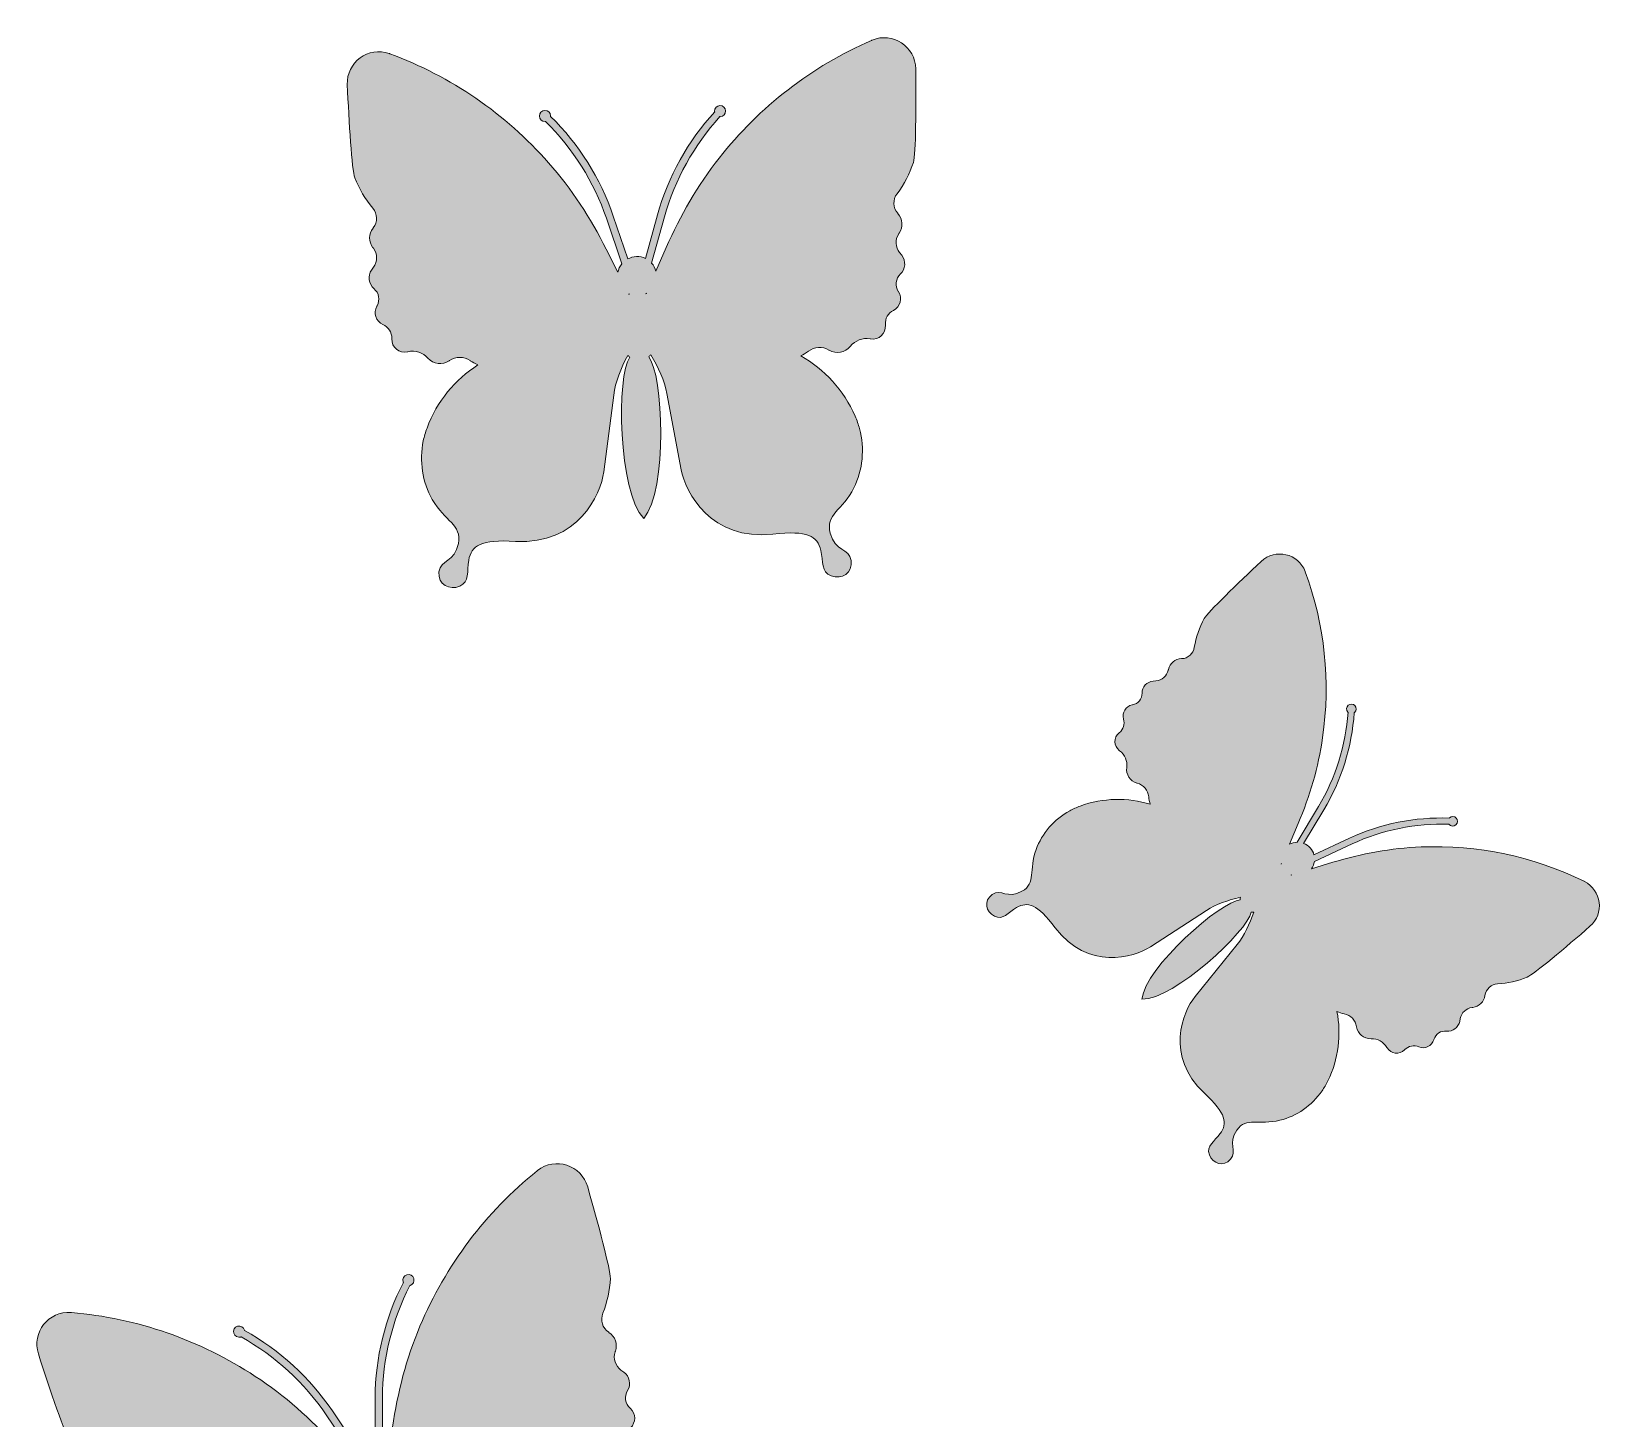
# Model space of a CAD drawing. Extents: x 0 to 8192, y -4027 to -85.
# Drawn here: x 3242 to 4749, y -1413 to -85 of the extents above; entities that cross this region are included whole.
import ezdxf

# ---------------------------------------------------------------- set-up
doc = ezdxf.new("R2010")
doc.units = 0
doc.header["$MEASUREMENT"] = 0
doc.layers.add('mariposas', color=7, linetype='Continuous')

msp = doc.modelspace()

# ---------------------------------------------------------------- hatches: boundary and pattern name
at = {"layer": 'mariposas', "true_color": 0xffffff}
h = msp.add_hatch(color=7, dxfattribs=at)
h.dxf.hatch_style = 2
edge = h.paths.add_edge_path()
edge.add_spline(control_points=[(4087, -210.4), (4089.5, -202.8), (4089.5, -156.2), (4089.2, -121), (4089, -99.6), (4067.2, -85.1), (4047.5, -93.4), (4047.3, -93.5), (4047.2, -93.6), (4047, -93.6), (4047, -93.6), (4047, -93.6), (4047, -93.6), (3989.6, -118.4), (3939.7, -157.1), (3900.9, -206.4), (3880.3, -232.5), (3863.7, -261.4), (3850.4, -291.9), (3850.4, -291.9), (3840.5, -314.7), (3840.5, -314.7), (3839.8, -311.7), (3838.3, -309.1), (3836.3, -306.9), (3836.3, -306.9), (3848.6, -262.5), (3848.6, -262.5), (3858.5, -226.9), (3876.9, -193.9), (3901.8, -166.6), (3901.9, -166.6), (3902, -166.7), (3902, -166.7), (3905, -166.6), (3907.3, -164.1), (3907.2, -161.2), (3907.1, -158.3), (3904.7, -155.9), (3901.7, -156), (3898.8, -156.1), (3896.5, -158.6), (3896.6, -161.5), (3896.6, -161.7), (3896.7, -161.8), (3896.7, -162), (3871.1, -190), (3852.1, -224), (3842, -260.7), (3842, -260.7), (3830.4, -302.5), (3830.4, -302.5), (3827.8, -301.2), (3824.9, -300.5), (3821.8, -300.6), (3818.8, -300.7), (3815.9, -301.6), (3813.4, -302.9), (3813.4, -302.9), (3799.5, -261.8), (3799.5, -261.8), (3787.4, -225.8), (3766.6, -192.9), (3739.5, -166.4), (3739.5, -166.2), (3739.5, -166), (3739.5, -165.8), (3739.5, -162.9), (3737, -160.6), (3734.1, -160.7), (3731.1, -160.8), (3728.8, -163.2), (3728.9, -166.1), (3729, -169.1), (3731.4, -171.4), (3734.4, -171.3), (3734.5, -171.3), (3734.5, -171.3), (3734.6, -171.3), (3761, -197.1), (3781.2, -229), (3793, -264), (3793, -264), (3807.7, -307.7), (3807.7, -307.7), (3805.9, -310), (3804.6, -312.7), (3804, -315.7), (3804, -315.7), (3792.8, -293.5), (3792.8, -293.5), (3777.9, -263.8), (3759.7, -235.8), (3737.7, -210.9), (3696.2, -163.8), (3644.3, -128), (3585.5, -106.4), (3585.4, -106.3), (3585.2, -106.3), (3585.1, -106.2), (3565, -99), (3544, -114.7), (3544.9, -136), (3546.6, -171.3), (3549.2, -217.7), (3552.1, -225.2), (3556.2, -235.8), (3562, -245.7), (3569.4, -254.3), (3574, -259.7), (3574.2, -267.5), (3569.8, -273.1), (3569.8, -273.1), (3569.6, -273.4), (3569.6, -273.4), (3565.3, -278.9), (3565.2, -286.5), (3569.4, -292.1), (3569.6, -292.3), (3569.7, -292.5), (3569.9, -292.7), (3573.9, -298), (3574, -305.4), (3570.1, -310.8), (3570.1, -310.8), (3568.2, -313.5), (3568.2, -313.5), (3564.2, -319.1), (3565.2, -326.8), (3570.4, -331.3), (3575.3, -335.4), (3576.5, -342.3), (3573.4, -347.8), (3573.4, -348), (3573.3, -348.1), (3573.2, -348.2), (3569.7, -354.5), (3572.3, -362.6), (3578.9, -365.7), (3584.3, -367.9), (3587.7, -373.2), (3587.5, -379), (3587.5, -379), (3587.5, -379.4), (3587.5, -379.4), (3587.2, -387.5), (3594.7, -393.6), (3602.5, -391.8), (3602.6, -391.7), (3602.8, -391.7), (3602.9, -391.7), (3610, -390), (3617.3, -392.3), (3622.1, -397.8), (3627.3, -403.6), (3636, -404.7), (3642.5, -400.4), (3642.6, -400.3), (3642.7, -400.2), (3642.8, -400.1), (3648.8, -396.1), (3656.7, -396.1), (3662.6, -400.2), (3662.6, -400.2), (3662.6, -400.3), (3662.6, -400.3), (3664.9, -401.9), (3667.4, -403.2), (3670, -404.3), (3648.2, -418.3), (3630.6, -439.3), (3621.3, -464.8), (3619.7, -468.9), (3618.5, -473), (3617.7, -476.9), (3613.7, -496.4), (3616.8, -516.6), (3626.3, -533.2), (3638.3, -554.2), (3654.8, -557.3), (3651.3, -575.3), (3647.9, -593.3), (3633.9, -590.7), (3632.7, -602.6), (3631.5, -614.6), (3642.8, -620.5), (3652.6, -616.2), (3662.4, -612), (3659.2, -602.2), (3661.2, -591.4), (3663.8, -577.4), (3672.4, -571.4), (3706.1, -573.3), (3765.6, -576.6), (3787.7, -528.6), (3790.5, -506.7), (3790.5, -506.7), (3800, -433.2), (3800, -433.2), (3801.6, -420.9), (3807, -407.5), (3813.4, -395.2), (3814, -395.8), (3814.7, -396.4), (3815.4, -397), (3802.7, -414.1), (3804, -525.8), (3828.8, -551.5), (3852.1, -524.5), (3847.2, -412.8), (3833.6, -396.5), (3834.3, -395.9), (3834.9, -395.2), (3835.5, -394.6), (3842.6, -406.5), (3848.7, -419.6), (3851, -431.8), (3851, -431.8), (3864.5, -504.7), (3864.5, -504.7), (3868.6, -526.4), (3893.3, -573), (3952.5, -566.4), (3986.1, -562.7), (3994.9, -568.2), (3998.3, -582.1), (4000.9, -592.7), (3998.3, -602.7), (4008.3, -606.4), (4018.4, -610.1), (4029.2, -603.6), (4027.4, -591.7), (4025.6, -579.8), (4011.8, -583.2), (4007.3, -565.4), (4002.8, -547.6), (4019.1, -543.7), (4030, -522), (4038.6, -505), (4040.5, -484.6), (4035.4, -465.3), (4034.4, -461.5), (4033, -457.5), (4031.2, -453.4), (4020.4, -428.5), (4001.7, -408.5), (3979.1, -395.7), (3981.7, -394.5), (3984.1, -393), (3986.4, -391.3), (3986.4, -391.3), (3986.4, -391.3), (3986.4, -391.3), (3992.1, -386.9), (3999.9, -386.4), (4006.1, -390.1), (4006.2, -390.1), (4006.3, -390.2), (4006.4, -390.3), (4013.1, -394.3), (4021.8, -392.7), (4026.6, -386.6), (4031.1, -380.9), (4038.4, -378.1), (4045.5, -379.4), (4045.6, -379.4), (4045.8, -379.5), (4045.9, -379.5), (4053.8, -380.9), (4060.9, -374.4), (4060.2, -366.3), (4060.2, -366.3), (4060.2, -365.9), (4060.2, -365.9), (4059.7, -360.1), (4062.8, -354.6), (4068, -352.1), (4074.5, -348.7), (4076.6, -340.5), (4072.7, -334.3), (4072.6, -334.2), (4072.6, -334.1), (4072.5, -334), (4069.1, -328.7), (4070, -321.7), (4074.6, -317.3), (4079.6, -312.6), (4080.1, -304.8), (4075.8, -299.4), (4075.8, -299.4), (4073.8, -296.8), (4073.8, -296.8), (4069.6, -291.6), (4069.3, -284.3), (4073, -278.8), (4073.1, -278.6), (4073.3, -278.3), (4073.4, -278.1), (4077.3, -272.4), (4076.8, -264.7), (4072.2, -259.5), (4072.2, -259.5), (4072, -259.2), (4072, -259.2), (4067.3, -253.9), (4067.1, -246), (4071.4, -240.4), (4078.2, -231.4), (4083.5, -221.2), (4087, -210.4)], knot_values=[0, 0, 0, 0, 1, 1, 1, 2, 2, 2, 3, 3, 3, 4, 4, 4, 5, 5, 5, 6, 6, 6, 7, 7, 7, 8, 8, 8, 9, 9, 9, 10, 10, 10, 11, 11, 11, 12, 12, 12, 13, 13, 13, 14, 14, 14, 15, 15, 15, 16, 16, 16, 17, 17, 17, 18, 18, 18, 19, 19, 19, 20, 20, 20, 21, 21, 21, 22, 22, 22, 23, 23, 23, 24, 24, 24, 25, 25, 25, 26, 26, 26, 27, 27, 27, 28, 28, 28, 29, 29, 29, 30, 30, 30, 31, 31, 31, 32, 32, 32, 33, 33, 33, 34, 34, 34, 35, 35, 35, 36, 36, 36, 37, 37, 37, 38, 38, 38, 39, 39, 39, 40, 40, 40, 41, 41, 41, 42, 42, 42, 43, 43, 43, 44, 44, 44, 45, 45, 45, 46, 46, 46, 47, 47, 47, 48, 48, 48, 49, 49, 49, 50, 50, 50, 51, 51, 51, 52, 52, 52, 53, 53, 53, 54, 54, 54, 55, 55, 55, 56, 56, 56, 57, 57, 57, 58, 58, 58, 59, 59, 59, 60, 60, 60, 61, 61, 61, 62, 62, 62, 63, 63, 63, 64, 64, 64, 65, 65, 65, 66, 66, 66, 67, 67, 67, 68, 68, 68, 69, 69, 69, 70, 70, 70, 71, 71, 71, 72, 72, 72, 73, 73, 73, 74, 74, 74, 75, 75, 75, 76, 76, 76, 77, 77, 77, 78, 78, 78, 79, 79, 79, 80, 80, 80, 81, 81, 81, 82, 82, 82, 83, 83, 83, 84, 84, 84, 85, 85, 85, 86, 86, 86, 87, 87, 87, 88, 88, 88, 89, 89, 89, 90, 90, 90, 91, 91, 91, 92, 92, 92, 93, 93, 93, 94, 94, 94, 95, 95, 95, 96, 96, 96, 97, 97, 97, 98, 98, 98, 99, 99, 99, 100, 100, 100, 101, 101, 101, 102, 102, 102, 103, 103, 103, 103], degree=3, periodic=1)
edge = h.paths.add_edge_path()
edge.add_spline(control_points=[(3831.1, -336.4), (3831, -336.3), (3830.9, -336.2), (3830.9, -336.1), (3831, -336), (3831.2, -335.9), (3831.3, -335.8), (3831.3, -335.8), (3831.1, -336.4), (3831.1, -336.4)], knot_values=[0, 0, 0, 0, 1, 1, 1, 2, 2, 2, 3, 3, 3, 3], degree=3, periodic=1)
edge = h.paths.add_edge_path()
edge.add_spline(control_points=[(3814.8, -336.5), (3814.7, -336.6), (3814.7, -336.7), (3814.6, -336.8), (3814.6, -336.8), (3814.4, -336.3), (3814.4, -336.3), (3814.5, -336.4), (3814.6, -336.4), (3814.8, -336.5)], knot_values=[0, 0, 0, 0, 1, 1, 1, 2, 2, 2, 3, 3, 3, 3], degree=3, periodic=1)
h = msp.add_hatch(color=7, dxfattribs=at)
h.dxf.hatch_style = 2
edge = h.paths.add_edge_path()
edge.add_spline(control_points=[(4674.8, -990.5), (4681.2, -987.9), (4711.9, -961.8), (4734.9, -941.9), (4748.8, -929.8), (4746.1, -907.3), (4729.6, -899), (4729.5, -898.9), (4729.4, -898.9), (4729.2, -898.8), (4729.2, -898.8), (4729.2, -898.8), (4729.2, -898.8), (4680.8, -874.9), (4627.4, -863.8), (4573.2, -865.9), (4544.5, -867), (4516.2, -872.3), (4488.7, -880.6), (4488.7, -880.6), (4468.2, -886.9), (4468.2, -886.9), (4469.7, -884.7), (4470.6, -882.3), (4471, -879.8), (4471, -879.8), (4507.1, -863), (4507.1, -863), (4536, -849.5), (4568, -843.1), (4599.9, -844.2), (4599.9, -844.3), (4599.9, -844.3), (4600, -844.4), (4601.7, -846.3), (4604.6, -846.4), (4606.5, -844.7), (4608.4, -843), (4608.5, -840.1), (4606.8, -838.2), (4605.1, -836.4), (4602.2, -836.2), (4600.3, -837.9), (4600.2, -838), (4600.2, -838.2), (4600.1, -838.3), (4567.3, -837.1), (4534.3, -843.7), (4504.6, -857.6), (4504.6, -857.6), (4470.6, -873.4), (4470.6, -873.4), (4469.9, -871), (4468.8, -868.7), (4467, -866.7), (4465.2, -864.7), (4463.1, -863.4), (4460.7, -862.5), (4460.7, -862.5), (4480, -830.3), (4480, -830.3), (4496.9, -802.2), (4506.9, -770.1), (4509.1, -737.3), (4509.2, -737.2), (4509.4, -737.2), (4509.5, -737.1), (4511.4, -735.4), (4511.5, -732.5), (4509.8, -730.6), (4508.1, -728.7), (4505.2, -728.6), (4503.4, -730.3), (4501.5, -732), (4501.3, -734.9), (4503, -736.8), (4503.1, -736.8), (4503.1, -736.8), (4503.2, -736.9), (4501, -768.7), (4491.3, -799.9), (4474.9, -827.3), (4474.9, -827.3), (4454.4, -861.4), (4454.4, -861.4), (4451.9, -861.5), (4449.4, -862.1), (4447.1, -863.4), (4447.1, -863.4), (4455.4, -843.6), (4455.4, -843.6), (4466.6, -817.2), (4474.8, -789.6), (4478.9, -761.2), (4486.5, -707.5), (4481, -653.3), (4462.3, -602.6), (4462.3, -602.4), (4462.2, -602.3), (4462.2, -602.2), (4455.7, -584.9), (4433.6, -579.9), (4420.1, -592.5), (4397.9, -613.3), (4368.8, -641.1), (4365.5, -647.2), (4360.8, -655.8), (4357.6, -665.1), (4356, -674.7), (4355.1, -680.8), (4350, -685.4), (4343.9, -685.6), (4343.9, -685.6), (4343.6, -685.6), (4343.6, -685.6), (4337.6, -685.9), (4332.5, -690.1), (4331.2, -695.9), (4331.2, -696.2), (4331.1, -696.4), (4331.1, -696.6), (4329.8, -702.2), (4325, -706.4), (4319.3, -706.9), (4319.3, -706.9), (4316.5, -707.1), (4316.5, -707.1), (4310.5, -707.7), (4306, -712.6), (4306, -718.6), (4306, -724.1), (4302.2, -728.8), (4296.8, -729.8), (4296.7, -729.9), (4296.6, -729.9), (4296.5, -729.9), (4290.3, -731.1), (4286.4, -737.4), (4288.2, -743.4), (4289.7, -748.2), (4288.1, -753.4), (4284.2, -756.5), (4284.2, -756.5), (4283.9, -756.7), (4283.9, -756.7), (4278.4, -761.1), (4278.6, -769.4), (4284.2, -773.5), (4284.3, -773.6), (4284.4, -773.7), (4284.5, -773.8), (4289.5, -777.5), (4292.1, -783.6), (4291.3, -789.8), (4290.3, -796.5), (4294.5, -802.9), (4301, -804.7), (4301.1, -804.7), (4301.2, -804.7), (4301.3, -804.8), (4307.3, -806.4), (4311.7, -811.6), (4312.3, -817.8), (4312.3, -817.8), (4312.3, -817.8), (4312.3, -817.8), (4312.5, -820.3), (4313.1, -822.7), (4313.8, -825), (4292.4, -818.5), (4268.7, -818.7), (4246.7, -826.8), (4243.1, -828.1), (4239.7, -829.6), (4236.8, -831.2), (4221.7, -839.5), (4210.1, -852.9), (4204.5, -868.4), (4197.4, -888.1), (4204.7, -900.7), (4190.9, -908.4), (4177.1, -916.2), (4171, -905.6), (4162.5, -911.5), (4154, -917.5), (4156.4, -928.1), (4164.7, -932.2), (4173, -936.3), (4177.7, -928.7), (4185.8, -924), (4196.5, -917.9), (4205.3, -920.1), (4222.9, -943.3), (4254.1, -984.3), (4297.9, -972), (4314, -961.6), (4314, -961.6), (4367.6, -926.7), (4367.6, -926.7), (4376.6, -920.8), (4388.4, -916.8), (4400.1, -914.1), (4400, -914.9), (4400, -915.7), (4400, -916.5), (4381.7, -917.7), (4308.9, -981.1), (4305.9, -1011.8), (4336.8, -1012), (4407.4, -946.3), (4410.5, -928.2), (4411.3, -928.2), (4412.1, -928.3), (4412.9, -928.3), (4409, -939.7), (4403.8, -951), (4397, -959.4), (4397, -959.4), (4356.8, -1009.1), (4356.8, -1009.1), (4344.7, -1023.9), (4327.9, -1066.3), (4365.4, -1101.5), (4386.7, -1121.5), (4388, -1130.4), (4380.8, -1140.4), (4375.3, -1148), (4367.2, -1151.9), (4370.4, -1160.6), (4373.6, -1169.3), (4384, -1172.8), (4390.8, -1164.9), (4397.6, -1157.1), (4387.6, -1149.9), (4396.8, -1137), (4406, -1124.1), (4417.7, -1132.6), (4438, -1127.6), (4454, -1123.7), (4468.5, -1113.5), (4478.3, -1099.4), (4480.3, -1096.6), (4482.1, -1093.4), (4483.8, -1090), (4494.2, -1068.9), (4496.8, -1045.4), (4492.6, -1023.4), (4494.8, -1024.4), (4497.1, -1025.2), (4499.5, -1025.7), (4499.5, -1025.7), (4499.6, -1025.7), (4499.6, -1025.7), (4505.7, -1026.9), (4510.3, -1031.8), (4511.4, -1038), (4511.4, -1038.1), (4511.4, -1038.2), (4511.4, -1038.3), (4512.6, -1045), (4518.4, -1049.8), (4525.2, -1049.5), (4531.4, -1049.3), (4537.3, -1052.5), (4540.5, -1057.9), (4540.5, -1058), (4540.6, -1058.1), (4540.7, -1058.2), (4544.2, -1064.2), (4552.4, -1065.2), (4557.4, -1060.2), (4557.4, -1060.2), (4557.6, -1060), (4557.6, -1060), (4561.1, -1056.4), (4566.4, -1055.4), (4571, -1057.4), (4576.9, -1059.7), (4583.5, -1056.6), (4585.3, -1050.5), (4585.4, -1050.4), (4585.4, -1050.3), (4585.4, -1050.2), (4587.1, -1045), (4592.2, -1041.6), (4597.6, -1042.2), (4603.5, -1042.9), (4608.9, -1038.9), (4610.1, -1033), (4610.1, -1033), (4610.6, -1030.2), (4610.6, -1030.2), (4611.7, -1024.6), (4616.3, -1020.3), (4622, -1019.6), (4622.3, -1019.6), (4622.5, -1019.6), (4622.7, -1019.5), (4628.7, -1018.8), (4633.4, -1014.2), (4634.3, -1008.2), (4634.3, -1008.2), (4634.3, -1008), (4634.3, -1008), (4635.2, -1001.9), (4640.3, -997.4), (4646.4, -997), (4656.1, -996.5), (4665.7, -994.3), (4674.8, -990.5)], knot_values=[0, 0, 0, 0, 1, 1, 1, 2, 2, 2, 3, 3, 3, 4, 4, 4, 5, 5, 5, 6, 6, 6, 7, 7, 7, 8, 8, 8, 9, 9, 9, 10, 10, 10, 11, 11, 11, 12, 12, 12, 13, 13, 13, 14, 14, 14, 15, 15, 15, 16, 16, 16, 17, 17, 17, 18, 18, 18, 19, 19, 19, 20, 20, 20, 21, 21, 21, 22, 22, 22, 23, 23, 23, 24, 24, 24, 25, 25, 25, 26, 26, 26, 27, 27, 27, 28, 28, 28, 29, 29, 29, 30, 30, 30, 31, 31, 31, 32, 32, 32, 33, 33, 33, 34, 34, 34, 35, 35, 35, 36, 36, 36, 37, 37, 37, 38, 38, 38, 39, 39, 39, 40, 40, 40, 41, 41, 41, 42, 42, 42, 43, 43, 43, 44, 44, 44, 45, 45, 45, 46, 46, 46, 47, 47, 47, 48, 48, 48, 49, 49, 49, 50, 50, 50, 51, 51, 51, 52, 52, 52, 53, 53, 53, 54, 54, 54, 55, 55, 55, 56, 56, 56, 57, 57, 57, 58, 58, 58, 59, 59, 59, 60, 60, 60, 61, 61, 61, 62, 62, 62, 63, 63, 63, 64, 64, 64, 65, 65, 65, 66, 66, 66, 67, 67, 67, 68, 68, 68, 69, 69, 69, 70, 70, 70, 71, 71, 71, 72, 72, 72, 73, 73, 73, 74, 74, 74, 75, 75, 75, 76, 76, 76, 77, 77, 77, 78, 78, 78, 79, 79, 79, 80, 80, 80, 81, 81, 81, 82, 82, 82, 83, 83, 83, 84, 84, 84, 85, 85, 85, 86, 86, 86, 87, 87, 87, 88, 88, 88, 89, 89, 89, 90, 90, 90, 91, 91, 91, 92, 92, 92, 93, 93, 93, 94, 94, 94, 95, 95, 95, 96, 96, 96, 97, 97, 97, 98, 98, 98, 99, 99, 99, 100, 100, 100, 101, 101, 101, 102, 102, 102, 103, 103, 103, 103], degree=3, periodic=1)
edge = h.paths.add_edge_path()
edge.add_spline(control_points=[(4448.6, -892.8), (4448.7, -892.7), (4448.7, -892.6), (4448.8, -892.5), (4448.9, -892.6), (4449, -892.6), (4449.2, -892.6), (4449.2, -892.6), (4448.6, -892.8), (4448.6, -892.8)], knot_values=[0, 0, 0, 0, 1, 1, 1, 2, 2, 2, 3, 3, 3, 3], degree=3, periodic=1)
edge = h.paths.add_edge_path()
edge.add_spline(control_points=[(4439.4, -882.2), (4439.4, -882.2), (4439.3, -882.2), (4439.1, -882.3), (4439.1, -882.3), (4439.4, -881.8), (4439.4, -881.8), (4439.4, -881.9), (4439.4, -882), (4439.4, -882.2)], knot_values=[0, 0, 0, 0, 1, 1, 1, 2, 2, 2, 3, 3, 3, 3], degree=3, periodic=1)
h = msp.add_hatch(color=7, dxfattribs=at)
h.dxf.hatch_style = 2
edge = h.paths.add_edge_path()
edge.add_spline(control_points=[(3796.8, -1279.1), (3797.1, -1271), (3784.8, -1225.6), (3775.1, -1191.4), (3769.2, -1170.6), (3744, -1162.3), (3727.1, -1175.7), (3727, -1175.8), (3726.8, -1175.9), (3726.7, -1176), (3726.7, -1176), (3726.7, -1176), (3726.7, -1176), (3677.4, -1215.5), (3639.2, -1266.5), (3614.5, -1324.9), (3601.4, -1355.8), (3593, -1388.4), (3588.2, -1421.6), (3588.2, -1421.6), (3584.6, -1446.4), (3584.6, -1446.4), (3583.1, -1443.7), (3581, -1441.6), (3578.5, -1440), (3578.5, -1440), (3578.6, -1393.4), (3578.6, -1393.4), (3578.7, -1356.1), (3587.8, -1319.1), (3604.8, -1285.9), (3604.9, -1285.9), (3604.9, -1285.9), (3605, -1285.9), (3607.8, -1285), (3609.4, -1282), (3608.6, -1279.2), (3607.7, -1276.3), (3604.7, -1274.7), (3601.9, -1275.6), (3599, -1276.5), (3597.4, -1279.5), (3598.3, -1282.3), (3598.4, -1282.5), (3598.5, -1282.6), (3598.6, -1282.8), (3581.1, -1316.9), (3571.7, -1355.1), (3571.6, -1393.4), (3571.6, -1393.4), (3571.5, -1437.2), (3571.5, -1437.2), (3568.7, -1436.7), (3565.7, -1436.8), (3562.7, -1437.7), (3559.7, -1438.6), (3557.2, -1440.2), (3555.1, -1442.2), (3555.1, -1442.2), (3530.6, -1405.9), (3530.6, -1405.9), (3509.2, -1374.1), (3480.2, -1347.6), (3446.6, -1329), (3446.6, -1328.8), (3446.6, -1328.6), (3446.6, -1328.5), (3445.7, -1325.6), (3442.7, -1324), (3439.9, -1324.9), (3437, -1325.7), (3435.4, -1328.7), (3436.3, -1331.6), (3437.2, -1334.4), (3440.2, -1336), (3443, -1335.2), (3443.1, -1335.1), (3443.1, -1335.1), (3443.2, -1335.1), (3475.8, -1353.2), (3504, -1378.9), (3524.8, -1409.8), (3524.8, -1409.8), (3550.9, -1448.4), (3550.9, -1448.4), (3549.7, -1451.1), (3549.1, -1454.1), (3549.3, -1457.1), (3549.3, -1457.1), (3532.5, -1438.5), (3532.5, -1438.5), (3510.1, -1413.6), (3484.9, -1391.2), (3456.8, -1372.8), (3403.8, -1338.1), (3343.7, -1317), (3280.7, -1311.7), (3280.6, -1311.7), (3280.4, -1311.7), (3280.3, -1311.7), (3258.7, -1310), (3242.5, -1330.9), (3249.1, -1351.4), (3260.1, -1385.3), (3275.1, -1429.8), (3279.9, -1436.3), (3286.8, -1445.6), (3295, -1453.6), (3304.5, -1460), (3310.4, -1464), (3312.7, -1471.6), (3310, -1478.2), (3310, -1478.2), (3309.8, -1478.5), (3309.8, -1478.5), (3307.1, -1485.1), (3309.1, -1492.5), (3314.6, -1496.8), (3314.8, -1497), (3315, -1497.1), (3315.2, -1497.3), (3320.6, -1501.4), (3322.6, -1508.5), (3320.3, -1514.8), (3320.3, -1514.8), (3319.1, -1518), (3319.1, -1518), (3316.7, -1524.5), (3319.8, -1531.8), (3326.1, -1534.7), (3331.9, -1537.4), (3335, -1543.8), (3333.4, -1550), (3333.4, -1550.2), (3333.4, -1550.3), (3333.3, -1550.4), (3331.5, -1557.6), (3336.3, -1564.7), (3343.6, -1565.9), (3349.3, -1566.7), (3354.1, -1570.9), (3355.4, -1576.6), (3355.4, -1576.6), (3355.5, -1577), (3355.5, -1577), (3357.4, -1585), (3366.3, -1588.9), (3373.5, -1585), (3373.6, -1585), (3373.7, -1584.9), (3373.8, -1584.8), (3380.2, -1581.3), (3388.1, -1581.6), (3394.2, -1585.6), (3400.8, -1590), (3409.6, -1588.7), (3414.7, -1582.7), (3414.8, -1582.6), (3414.9, -1582.5), (3415, -1582.4), (3419.7, -1576.9), (3427.4, -1574.8), (3434.2, -1577.3), (3434.2, -1577.3), (3434.2, -1577.3), (3434.2, -1577.3), (3437, -1578.2), (3439.8, -1578.8), (3442.6, -1579.2), (3425.1, -1598.6), (3413.5, -1623.8), (3411.2, -1651.1), (3410.9, -1655.6), (3410.7, -1659.9), (3411, -1663.9), (3412.3, -1683.9), (3420.7, -1702.8), (3434.4, -1716.4), (3451.7, -1733.7), (3468.6, -1732.2), (3470, -1750.7), (3471.4, -1769.1), (3457.1, -1770.3), (3459.2, -1782.3), (3461.2, -1794.2), (3473.7, -1797), (3482.2, -1790.2), (3490.6, -1783.5), (3484.9, -1774.7), (3483.9, -1763.7), (3482.7, -1749.4), (3489.5, -1741.3), (3522.8, -1734.1), (3581.6, -1721.4), (3590.3, -1668.9), (3587.2, -1646.7), (3587.2, -1646.7), (3576.9, -1572.7), (3576.9, -1572.7), (3575.1, -1560.2), (3576.8, -1545.7), (3579.8, -1532), (3580.5, -1532.5), (3581.3, -1532.9), (3582.2, -1533.3), (3574.4, -1553.3), (3605.5, -1661.8), (3636.5, -1680.1), (3652, -1647.6), (3617.4, -1540.2), (3599.7, -1527.9), (3600.2, -1527.2), (3600.7, -1526.4), (3601.1, -1525.6), (3611.2, -1535.2), (3620.6, -1546.4), (3626.1, -1557.7), (3626.1, -1557.7), (3658.7, -1625), (3658.7, -1625), (3668.5, -1645.1), (3705, -1683.9), (3760.9, -1661.6), (3792.6, -1649), (3802.7, -1652.1), (3809.7, -1664.6), (3815, -1674.3), (3815.1, -1684.7), (3825.9, -1685.7), (3836.7, -1686.6), (3845.5, -1677.3), (3840.6, -1666.2), (3835.6, -1655.2), (3823.1, -1662.1), (3814, -1646), (3804.9, -1629.9), (3819.7, -1621.7), (3824.5, -1597.7), (3828.3, -1578.8), (3824.7, -1558.4), (3814.6, -1541.1), (3812.6, -1537.6), (3810.2, -1534.1), (3807.4, -1530.6), (3790.2, -1509.2), (3766.6, -1494.7), (3741.3, -1488.3), (3743.4, -1486.5), (3745.4, -1484.4), (3747.1, -1482.1), (3747.1, -1482.1), (3747.1, -1482.1), (3747.1, -1482.1), (3751.5, -1476.2), (3759, -1473.7), (3766, -1475.6), (3766.1, -1475.7), (3766.2, -1475.7), (3766.4, -1475.7), (3774, -1477.9), (3782, -1474), (3785.1, -1466.7), (3787.9, -1460), (3794.2, -1455.4), (3801.5, -1454.7), (3801.6, -1454.7), (3801.8, -1454.7), (3801.9, -1454.7), (3810, -1453.9), (3815.2, -1445.7), (3812.3, -1438), (3812.3, -1438), (3812.2, -1437.6), (3812.2, -1437.6), (3810.2, -1432.1), (3811.7, -1426), (3816.1, -1422.1), (3821.5, -1417.1), (3821.4, -1408.5), (3816, -1403.6), (3815.9, -1403.5), (3815.8, -1403.4), (3815.7, -1403.3), (3810.9, -1399), (3809.9, -1391.9), (3813.3, -1386.5), (3816.9, -1380.5), (3815.3, -1372.8), (3809.7, -1368.7), (3809.7, -1368.7), (3807, -1366.8), (3807, -1366.8), (3801.5, -1362.8), (3799.3, -1355.8), (3801.4, -1349.4), (3801.5, -1349.1), (3801.6, -1348.9), (3801.7, -1348.6), (3803.9, -1342), (3801.4, -1334.7), (3795.5, -1330.8), (3795.5, -1330.8), (3795.2, -1330.6), (3795.2, -1330.6), (3789.2, -1326.7), (3786.9, -1319.1), (3789.6, -1312.4), (3793.8, -1301.8), (3796.3, -1290.6), (3796.8, -1279.1)], knot_values=[0, 0, 0, 0, 1, 1, 1, 2, 2, 2, 3, 3, 3, 4, 4, 4, 5, 5, 5, 6, 6, 6, 7, 7, 7, 8, 8, 8, 9, 9, 9, 10, 10, 10, 11, 11, 11, 12, 12, 12, 13, 13, 13, 14, 14, 14, 15, 15, 15, 16, 16, 16, 17, 17, 17, 18, 18, 18, 19, 19, 19, 20, 20, 20, 21, 21, 21, 22, 22, 22, 23, 23, 23, 24, 24, 24, 25, 25, 25, 26, 26, 26, 27, 27, 27, 28, 28, 28, 29, 29, 29, 30, 30, 30, 31, 31, 31, 32, 32, 32, 33, 33, 33, 34, 34, 34, 35, 35, 35, 36, 36, 36, 37, 37, 37, 38, 38, 38, 39, 39, 39, 40, 40, 40, 41, 41, 41, 42, 42, 42, 43, 43, 43, 44, 44, 44, 45, 45, 45, 46, 46, 46, 47, 47, 47, 48, 48, 48, 49, 49, 49, 50, 50, 50, 51, 51, 51, 52, 52, 52, 53, 53, 53, 54, 54, 54, 55, 55, 55, 56, 56, 56, 57, 57, 57, 58, 58, 58, 59, 59, 59, 60, 60, 60, 61, 61, 61, 62, 62, 62, 63, 63, 63, 64, 64, 64, 65, 65, 65, 66, 66, 66, 67, 67, 67, 68, 68, 68, 69, 69, 69, 70, 70, 70, 71, 71, 71, 72, 72, 72, 73, 73, 73, 74, 74, 74, 75, 75, 75, 76, 76, 76, 77, 77, 77, 78, 78, 78, 79, 79, 79, 80, 80, 80, 81, 81, 81, 82, 82, 82, 83, 83, 83, 84, 84, 84, 85, 85, 85, 86, 86, 86, 87, 87, 87, 88, 88, 88, 89, 89, 89, 90, 90, 90, 91, 91, 91, 92, 92, 92, 93, 93, 93, 94, 94, 94, 95, 95, 95, 96, 96, 96, 97, 97, 97, 98, 98, 98, 99, 99, 99, 100, 100, 100, 101, 101, 101, 102, 102, 102, 103, 103, 103, 103], degree=3, periodic=1)
edge = h.paths.add_edge_path()
edge.add_spline(control_points=[(3581.2, -1470.1), (3581.1, -1470), (3581, -1469.9), (3581, -1469.8), (3581.1, -1469.7), (3581.2, -1469.6), (3581.3, -1469.5), (3581.3, -1469.5), (3581.2, -1470.1), (3581.2, -1470.1)], knot_values=[0, 0, 0, 0, 1, 1, 1, 2, 2, 2, 3, 3, 3, 3], degree=3, periodic=1)
edge = h.paths.add_edge_path()
edge.add_spline(control_points=[(3565.4, -1474.5), (3565.4, -1474.7), (3565.4, -1474.8), (3565.3, -1474.9), (3565.3, -1474.9), (3564.9, -1474.4), (3564.9, -1474.4), (3565.1, -1474.5), (3565.2, -1474.5), (3565.4, -1474.5)], knot_values=[0, 0, 0, 0, 1, 1, 1, 2, 2, 2, 3, 3, 3, 3], degree=3, periodic=1)

# ---------------------------------------------------------------- linework, layer by layer
at = {"layer": 'mariposas', "lineweight": 0}
for points, knots in [([(4087, -210.4), (4089.5, -202.8), (4089.5, -156.2), (4089.2, -121), (4089, -99.6), (4067.2, -85.1), (4047.5, -93.4), (4047.3, -93.5), (4047.2, -93.6), (4047, -93.6), (4047, -93.6), (4047, -93.6), (4047, -93.6), (3989.6, -118.4), (3939.7, -157.1), (3900.9, -206.4), (3880.3, -232.5), (3863.7, -261.4), (3850.4, -291.9), (3850.4, -291.9), (3840.5, -314.7), (3840.5, -314.7), (3839.8, -311.7), (3838.3, -309.1), (3836.3, -306.9), (3836.3, -306.9), (3848.6, -262.5), (3848.6, -262.5), (3858.5, -226.9), (3876.9, -193.9), (3901.8, -166.6), (3901.9, -166.6), (3902, -166.7), (3902, -166.7), (3905, -166.6), (3907.3, -164.1), (3907.2, -161.2), (3907.1, -158.3), (3904.7, -155.9), (3901.7, -156), (3898.8, -156.1), (3896.5, -158.6), (3896.6, -161.5), (3896.6, -161.7), (3896.7, -161.8), (3896.7, -162), (3871.1, -190), (3852.1, -224), (3842, -260.7), (3842, -260.7), (3830.4, -302.5), (3830.4, -302.5), (3827.8, -301.2), (3824.9, -300.5), (3821.8, -300.6), (3818.8, -300.7), (3815.9, -301.6), (3813.4, -302.9), (3813.4, -302.9), (3799.5, -261.8), (3799.5, -261.8), (3787.4, -225.8), (3766.6, -192.9), (3739.5, -166.4), (3739.5, -166.2), (3739.5, -166), (3739.5, -165.8), (3739.5, -162.9), (3737, -160.6), (3734.1, -160.7), (3731.1, -160.8), (3728.8, -163.2), (3728.9, -166.1), (3729, -169.1), (3731.4, -171.4), (3734.4, -171.3), (3734.5, -171.3), (3734.5, -171.3), (3734.6, -171.3), (3761, -197.1), (3781.2, -229), (3793, -264), (3793, -264), (3807.7, -307.7), (3807.7, -307.7), (3805.9, -310), (3804.6, -312.7), (3804, -315.7), (3804, -315.7), (3792.8, -293.5), (3792.8, -293.5), (3777.9, -263.8), (3759.7, -235.8), (3737.7, -210.9), (3696.2, -163.8), (3644.3, -128), (3585.5, -106.4), (3585.4, -106.3), (3585.2, -106.3), (3585.1, -106.2), (3565, -99), (3544, -114.7), (3544.9, -136), (3546.6, -171.3), (3549.2, -217.7), (3552.1, -225.2), (3556.2, -235.8), (3562, -245.7), (3569.4, -254.3), (3574, -259.7), (3574.2, -267.5), (3569.8, -273.1), (3569.8, -273.1), (3569.6, -273.4), (3569.6, -273.4), (3565.3, -278.9), (3565.2, -286.5), (3569.4, -292.1), (3569.6, -292.3), (3569.7, -292.5), (3569.9, -292.7), (3573.9, -298), (3574, -305.4), (3570.1, -310.8), (3570.1, -310.8), (3568.2, -313.5), (3568.2, -313.5), (3564.2, -319.1), (3565.2, -326.8), (3570.4, -331.3), (3575.3, -335.4), (3576.5, -342.3), (3573.4, -347.8), (3573.4, -348), (3573.3, -348.1), (3573.2, -348.2), (3569.7, -354.5), (3572.3, -362.6), (3578.9, -365.7), (3584.3, -367.9), (3587.7, -373.2), (3587.5, -379), (3587.5, -379), (3587.5, -379.4), (3587.5, -379.4), (3587.2, -387.5), (3594.7, -393.6), (3602.5, -391.8), (3602.6, -391.7), (3602.8, -391.7), (3602.9, -391.7), (3610, -390), (3617.3, -392.3), (3622.1, -397.8), (3627.3, -403.6), (3636, -404.7), (3642.5, -400.4), (3642.6, -400.3), (3642.7, -400.2), (3642.8, -400.1), (3648.8, -396.1), (3656.7, -396.1), (3662.6, -400.2), (3662.6, -400.2), (3662.6, -400.3), (3662.6, -400.3), (3664.9, -401.9), (3667.4, -403.2), (3670, -404.3), (3648.2, -418.3), (3630.6, -439.3), (3621.3, -464.8), (3619.7, -468.9), (3618.5, -473), (3617.7, -476.9), (3613.7, -496.4), (3616.8, -516.6), (3626.3, -533.2), (3638.3, -554.2), (3654.8, -557.3), (3651.3, -575.3), (3647.9, -593.3), (3633.9, -590.7), (3632.7, -602.6), (3631.5, -614.6), (3642.8, -620.5), (3652.6, -616.2), (3662.4, -612), (3659.2, -602.2), (3661.2, -591.4), (3663.8, -577.4), (3672.4, -571.4), (3706.1, -573.3), (3765.6, -576.6), (3787.7, -528.6), (3790.5, -506.7), (3790.5, -506.7), (3800, -433.2), (3800, -433.2), (3801.6, -420.9), (3807, -407.5), (3813.4, -395.2), (3814, -395.8), (3814.7, -396.4), (3815.4, -397), (3802.7, -414.1), (3804, -525.8), (3828.8, -551.5), (3852.1, -524.5), (3847.2, -412.8), (3833.6, -396.5), (3834.3, -395.9), (3834.9, -395.2), (3835.5, -394.6), (3842.6, -406.5), (3848.7, -419.6), (3851, -431.8), (3851, -431.8), (3864.5, -504.7), (3864.5, -504.7), (3868.6, -526.4), (3893.3, -573), (3952.5, -566.4), (3986.1, -562.7), (3994.9, -568.2), (3998.3, -582.1), (4000.9, -592.7), (3998.3, -602.7), (4008.3, -606.4), (4018.4, -610.1), (4029.2, -603.6), (4027.4, -591.7), (4025.6, -579.8), (4011.8, -583.2), (4007.3, -565.4), (4002.8, -547.6), (4019.1, -543.7), (4030, -522), (4038.6, -505), (4040.5, -484.6), (4035.4, -465.3), (4034.4, -461.5), (4033, -457.5), (4031.2, -453.4), (4020.4, -428.5), (4001.7, -408.5), (3979.1, -395.7), (3981.7, -394.5), (3984.1, -393), (3986.4, -391.3), (3986.4, -391.3), (3986.4, -391.3), (3986.4, -391.3), (3992.1, -386.9), (3999.9, -386.4), (4006.1, -390.1), (4006.2, -390.1), (4006.3, -390.2), (4006.4, -390.3), (4013.1, -394.3), (4021.8, -392.7), (4026.6, -386.6), (4031.1, -380.9), (4038.4, -378.1), (4045.5, -379.4), (4045.6, -379.4), (4045.8, -379.5), (4045.9, -379.5), (4053.8, -380.9), (4060.9, -374.4), (4060.2, -366.3), (4060.2, -366.3), (4060.2, -365.9), (4060.2, -365.9), (4059.7, -360.1), (4062.8, -354.6), (4068, -352.1), (4074.5, -348.7), (4076.6, -340.5), (4072.7, -334.3), (4072.6, -334.2), (4072.6, -334.1), (4072.5, -334), (4069.1, -328.7), (4070, -321.7), (4074.6, -317.3), (4079.6, -312.6), (4080.1, -304.8), (4075.8, -299.4), (4075.8, -299.4), (4073.8, -296.8), (4073.8, -296.8), (4069.6, -291.6), (4069.3, -284.3), (4073, -278.8), (4073.1, -278.6), (4073.3, -278.3), (4073.4, -278.1), (4077.3, -272.4), (4076.8, -264.7), (4072.2, -259.5), (4072.2, -259.5), (4072, -259.2), (4072, -259.2), (4067.3, -253.9), (4067.1, -246), (4071.4, -240.4), (4078.2, -231.4), (4083.5, -221.2), (4087, -210.4)], [0, 0, 0, 0, 1, 1, 1, 2, 2, 2, 3, 3, 3, 4, 4, 4, 5, 5, 5, 6, 6, 6, 7, 7, 7, 8, 8, 8, 9, 9, 9, 10, 10, 10, 11, 11, 11, 12, 12, 12, 13, 13, 13, 14, 14, 14, 15, 15, 15, 16, 16, 16, 17, 17, 17, 18, 18, 18, 19, 19, 19, 20, 20, 20, 21, 21, 21, 22, 22, 22, 23, 23, 23, 24, 24, 24, 25, 25, 25, 26, 26, 26, 27, 27, 27, 28, 28, 28, 29, 29, 29, 30, 30, 30, 31, 31, 31, 32, 32, 32, 33, 33, 33, 34, 34, 34, 35, 35, 35, 36, 36, 36, 37, 37, 37, 38, 38, 38, 39, 39, 39, 40, 40, 40, 41, 41, 41, 42, 42, 42, 43, 43, 43, 44, 44, 44, 45, 45, 45, 46, 46, 46, 47, 47, 47, 48, 48, 48, 49, 49, 49, 50, 50, 50, 51, 51, 51, 52, 52, 52, 53, 53, 53, 54, 54, 54, 55, 55, 55, 56, 56, 56, 57, 57, 57, 58, 58, 58, 59, 59, 59, 60, 60, 60, 61, 61, 61, 62, 62, 62, 63, 63, 63, 64, 64, 64, 65, 65, 65, 66, 66, 66, 67, 67, 67, 68, 68, 68, 69, 69, 69, 70, 70, 70, 71, 71, 71, 72, 72, 72, 73, 73, 73, 74, 74, 74, 75, 75, 75, 76, 76, 76, 77, 77, 77, 78, 78, 78, 79, 79, 79, 80, 80, 80, 81, 81, 81, 82, 82, 82, 83, 83, 83, 84, 84, 84, 85, 85, 85, 86, 86, 86, 87, 87, 87, 88, 88, 88, 89, 89, 89, 90, 90, 90, 91, 91, 91, 92, 92, 92, 93, 93, 93, 94, 94, 94, 95, 95, 95, 96, 96, 96, 97, 97, 97, 98, 98, 98, 99, 99, 99, 100, 100, 100, 101, 101, 101, 102, 102, 102, 103, 103, 103, 103]), ([(3814.8, -336.5), (3814.7, -336.6), (3814.7, -336.7), (3814.6, -336.8), (3814.6, -336.8), (3814.4, -336.3), (3814.4, -336.3), (3814.5, -336.4), (3814.6, -336.4), (3814.8, -336.5)], [0, 0, 0, 0, 1, 1, 1, 2, 2, 2, 3, 3, 3, 3]), ([(3831.1, -336.4), (3831, -336.3), (3830.9, -336.2), (3830.9, -336.1), (3831, -336), (3831.2, -335.9), (3831.3, -335.8), (3831.3, -335.8), (3831.1, -336.4), (3831.1, -336.4)], [0, 0, 0, 0, 1, 1, 1, 2, 2, 2, 3, 3, 3, 3]), ([(4674.8, -990.5), (4681.2, -987.9), (4711.9, -961.8), (4734.9, -941.9), (4748.8, -929.8), (4746.1, -907.3), (4729.6, -899), (4729.5, -898.9), (4729.4, -898.9), (4729.2, -898.8), (4729.2, -898.8), (4729.2, -898.8), (4729.2, -898.8), (4680.8, -874.9), (4627.4, -863.8), (4573.2, -865.9), (4544.5, -867), (4516.2, -872.3), (4488.7, -880.6), (4488.7, -880.6), (4468.2, -886.9), (4468.2, -886.9), (4469.7, -884.7), (4470.6, -882.3), (4471, -879.8), (4471, -879.8), (4507.1, -863), (4507.1, -863), (4536, -849.5), (4568, -843.1), (4599.9, -844.2), (4599.9, -844.3), (4599.9, -844.3), (4600, -844.4), (4601.7, -846.3), (4604.6, -846.4), (4606.5, -844.7), (4608.4, -843), (4608.5, -840.1), (4606.8, -838.2), (4605.1, -836.4), (4602.2, -836.2), (4600.3, -837.9), (4600.2, -838), (4600.2, -838.2), (4600.1, -838.3), (4567.3, -837.1), (4534.3, -843.7), (4504.6, -857.6), (4504.6, -857.6), (4470.6, -873.4), (4470.6, -873.4), (4469.9, -871), (4468.8, -868.7), (4467, -866.7), (4465.2, -864.7), (4463.1, -863.4), (4460.7, -862.5), (4460.7, -862.5), (4480, -830.3), (4480, -830.3), (4496.9, -802.2), (4506.9, -770.1), (4509.1, -737.3), (4509.2, -737.2), (4509.4, -737.2), (4509.5, -737.1), (4511.4, -735.4), (4511.5, -732.5), (4509.8, -730.6), (4508.1, -728.7), (4505.2, -728.6), (4503.4, -730.3), (4501.5, -732), (4501.3, -734.9), (4503, -736.8), (4503.1, -736.8), (4503.1, -736.8), (4503.2, -736.9), (4501, -768.7), (4491.3, -799.9), (4474.9, -827.3), (4474.9, -827.3), (4454.4, -861.4), (4454.4, -861.4), (4451.9, -861.5), (4449.4, -862.1), (4447.1, -863.4), (4447.1, -863.4), (4455.4, -843.6), (4455.4, -843.6), (4466.6, -817.2), (4474.8, -789.6), (4478.9, -761.2), (4486.5, -707.5), (4481, -653.3), (4462.3, -602.6), (4462.3, -602.4), (4462.2, -602.3), (4462.2, -602.2), (4455.7, -584.9), (4433.6, -579.9), (4420.1, -592.5), (4397.9, -613.3), (4368.8, -641.1), (4365.5, -647.2), (4360.8, -655.8), (4357.6, -665.1), (4356, -674.7), (4355.1, -680.8), (4350, -685.4), (4343.9, -685.6), (4343.9, -685.6), (4343.6, -685.6), (4343.6, -685.6), (4337.6, -685.9), (4332.5, -690.1), (4331.2, -695.9), (4331.2, -696.2), (4331.1, -696.4), (4331.1, -696.6), (4329.8, -702.2), (4325, -706.4), (4319.3, -706.9), (4319.3, -706.9), (4316.5, -707.1), (4316.5, -707.1), (4310.5, -707.7), (4306, -712.6), (4306, -718.6), (4306, -724.1), (4302.2, -728.8), (4296.8, -729.8), (4296.7, -729.9), (4296.6, -729.9), (4296.5, -729.9), (4290.3, -731.1), (4286.4, -737.4), (4288.2, -743.4), (4289.7, -748.2), (4288.1, -753.4), (4284.2, -756.5), (4284.2, -756.5), (4283.9, -756.7), (4283.9, -756.7), (4278.4, -761.1), (4278.6, -769.4), (4284.2, -773.5), (4284.3, -773.6), (4284.4, -773.7), (4284.5, -773.8), (4289.5, -777.5), (4292.1, -783.6), (4291.3, -789.8), (4290.3, -796.5), (4294.5, -802.9), (4301, -804.7), (4301.1, -804.7), (4301.2, -804.7), (4301.3, -804.8), (4307.3, -806.4), (4311.7, -811.6), (4312.3, -817.8), (4312.3, -817.8), (4312.3, -817.8), (4312.3, -817.8), (4312.5, -820.3), (4313.1, -822.7), (4313.8, -825), (4292.4, -818.5), (4268.7, -818.7), (4246.7, -826.8), (4243.1, -828.1), (4239.7, -829.6), (4236.8, -831.2), (4221.7, -839.5), (4210.1, -852.9), (4204.5, -868.4), (4197.4, -888.1), (4204.7, -900.7), (4190.9, -908.4), (4177.1, -916.2), (4171, -905.6), (4162.5, -911.5), (4154, -917.5), (4156.4, -928.1), (4164.7, -932.2), (4173, -936.3), (4177.7, -928.7), (4185.8, -924), (4196.5, -917.9), (4205.3, -920.1), (4222.9, -943.3), (4254.1, -984.3), (4297.9, -972), (4314, -961.6), (4314, -961.6), (4367.6, -926.7), (4367.6, -926.7), (4376.6, -920.8), (4388.4, -916.8), (4400.1, -914.1), (4400, -914.9), (4400, -915.7), (4400, -916.5), (4381.7, -917.7), (4308.9, -981.1), (4305.9, -1011.8), (4336.8, -1012), (4407.4, -946.3), (4410.5, -928.2), (4411.3, -928.2), (4412.1, -928.3), (4412.9, -928.3), (4409, -939.7), (4403.8, -951), (4397, -959.4), (4397, -959.4), (4356.8, -1009.1), (4356.8, -1009.1), (4344.7, -1023.9), (4327.9, -1066.3), (4365.4, -1101.5), (4386.7, -1121.5), (4388, -1130.4), (4380.8, -1140.4), (4375.3, -1148), (4367.2, -1151.9), (4370.4, -1160.6), (4373.6, -1169.3), (4384, -1172.8), (4390.8, -1164.9), (4397.6, -1157.1), (4387.6, -1149.9), (4396.8, -1137), (4406, -1124.1), (4417.7, -1132.6), (4438, -1127.6), (4454, -1123.7), (4468.5, -1113.5), (4478.3, -1099.4), (4480.3, -1096.6), (4482.1, -1093.4), (4483.8, -1090), (4494.2, -1068.9), (4496.8, -1045.4), (4492.6, -1023.4), (4494.8, -1024.4), (4497.1, -1025.2), (4499.5, -1025.7), (4499.5, -1025.7), (4499.6, -1025.7), (4499.6, -1025.7), (4505.7, -1026.9), (4510.3, -1031.8), (4511.4, -1038), (4511.4, -1038.1), (4511.4, -1038.2), (4511.4, -1038.3), (4512.6, -1045), (4518.4, -1049.8), (4525.2, -1049.5), (4531.4, -1049.3), (4537.3, -1052.5), (4540.5, -1057.9), (4540.5, -1058), (4540.6, -1058.1), (4540.7, -1058.2), (4544.2, -1064.2), (4552.4, -1065.2), (4557.4, -1060.2), (4557.4, -1060.2), (4557.6, -1060), (4557.6, -1060), (4561.1, -1056.4), (4566.4, -1055.4), (4571, -1057.4), (4576.9, -1059.7), (4583.5, -1056.6), (4585.3, -1050.5), (4585.4, -1050.4), (4585.4, -1050.3), (4585.4, -1050.2), (4587.1, -1045), (4592.2, -1041.6), (4597.6, -1042.2), (4603.5, -1042.9), (4608.9, -1038.9), (4610.1, -1033), (4610.1, -1033), (4610.6, -1030.2), (4610.6, -1030.2), (4611.7, -1024.6), (4616.3, -1020.3), (4622, -1019.6), (4622.3, -1019.6), (4622.5, -1019.6), (4622.7, -1019.5), (4628.7, -1018.8), (4633.4, -1014.2), (4634.3, -1008.2), (4634.3, -1008.2), (4634.3, -1008), (4634.3, -1008), (4635.2, -1001.9), (4640.3, -997.4), (4646.4, -997), (4656.1, -996.5), (4665.7, -994.3), (4674.8, -990.5)], [0, 0, 0, 0, 1, 1, 1, 2, 2, 2, 3, 3, 3, 4, 4, 4, 5, 5, 5, 6, 6, 6, 7, 7, 7, 8, 8, 8, 9, 9, 9, 10, 10, 10, 11, 11, 11, 12, 12, 12, 13, 13, 13, 14, 14, 14, 15, 15, 15, 16, 16, 16, 17, 17, 17, 18, 18, 18, 19, 19, 19, 20, 20, 20, 21, 21, 21, 22, 22, 22, 23, 23, 23, 24, 24, 24, 25, 25, 25, 26, 26, 26, 27, 27, 27, 28, 28, 28, 29, 29, 29, 30, 30, 30, 31, 31, 31, 32, 32, 32, 33, 33, 33, 34, 34, 34, 35, 35, 35, 36, 36, 36, 37, 37, 37, 38, 38, 38, 39, 39, 39, 40, 40, 40, 41, 41, 41, 42, 42, 42, 43, 43, 43, 44, 44, 44, 45, 45, 45, 46, 46, 46, 47, 47, 47, 48, 48, 48, 49, 49, 49, 50, 50, 50, 51, 51, 51, 52, 52, 52, 53, 53, 53, 54, 54, 54, 55, 55, 55, 56, 56, 56, 57, 57, 57, 58, 58, 58, 59, 59, 59, 60, 60, 60, 61, 61, 61, 62, 62, 62, 63, 63, 63, 64, 64, 64, 65, 65, 65, 66, 66, 66, 67, 67, 67, 68, 68, 68, 69, 69, 69, 70, 70, 70, 71, 71, 71, 72, 72, 72, 73, 73, 73, 74, 74, 74, 75, 75, 75, 76, 76, 76, 77, 77, 77, 78, 78, 78, 79, 79, 79, 80, 80, 80, 81, 81, 81, 82, 82, 82, 83, 83, 83, 84, 84, 84, 85, 85, 85, 86, 86, 86, 87, 87, 87, 88, 88, 88, 89, 89, 89, 90, 90, 90, 91, 91, 91, 92, 92, 92, 93, 93, 93, 94, 94, 94, 95, 95, 95, 96, 96, 96, 97, 97, 97, 98, 98, 98, 99, 99, 99, 100, 100, 100, 101, 101, 101, 102, 102, 102, 103, 103, 103, 103]), ([(4439.4, -882.2), (4439.4, -882.2), (4439.3, -882.2), (4439.1, -882.3), (4439.1, -882.3), (4439.4, -881.8), (4439.4, -881.8), (4439.4, -881.9), (4439.4, -882), (4439.4, -882.2)], [0, 0, 0, 0, 1, 1, 1, 2, 2, 2, 3, 3, 3, 3]), ([(4448.6, -892.8), (4448.7, -892.7), (4448.7, -892.6), (4448.8, -892.5), (4448.9, -892.6), (4449, -892.6), (4449.2, -892.6), (4449.2, -892.6), (4448.6, -892.8), (4448.6, -892.8)], [0, 0, 0, 0, 1, 1, 1, 2, 2, 2, 3, 3, 3, 3]), ([(3796.8, -1279.1), (3797.1, -1271), (3784.8, -1225.6), (3775.1, -1191.4), (3769.2, -1170.6), (3744, -1162.3), (3727.1, -1175.7), (3727, -1175.8), (3726.8, -1175.9), (3726.7, -1176), (3726.7, -1176), (3726.7, -1176), (3726.7, -1176), (3677.4, -1215.5), (3639.2, -1266.5), (3614.5, -1324.9), (3601.4, -1355.8), (3593, -1388.4), (3588.2, -1421.6), (3588.2, -1421.6), (3584.6, -1446.4), (3584.6, -1446.4), (3583.1, -1443.7), (3581, -1441.6), (3578.5, -1440), (3578.5, -1440), (3578.6, -1393.4), (3578.6, -1393.4), (3578.7, -1356.1), (3587.8, -1319.1), (3604.8, -1285.9), (3604.9, -1285.9), (3604.9, -1285.9), (3605, -1285.9), (3607.8, -1285), (3609.4, -1282), (3608.6, -1279.2), (3607.7, -1276.3), (3604.7, -1274.7), (3601.9, -1275.6), (3599, -1276.5), (3597.4, -1279.5), (3598.3, -1282.3), (3598.4, -1282.5), (3598.5, -1282.6), (3598.6, -1282.8), (3581.1, -1316.9), (3571.7, -1355.1), (3571.6, -1393.4), (3571.6, -1393.4), (3571.5, -1437.2), (3571.5, -1437.2), (3568.7, -1436.7), (3565.7, -1436.8), (3562.7, -1437.7), (3559.7, -1438.6), (3557.2, -1440.2), (3555.1, -1442.2), (3555.1, -1442.2), (3530.6, -1405.9), (3530.6, -1405.9), (3509.2, -1374.1), (3480.2, -1347.6), (3446.6, -1329), (3446.6, -1328.8), (3446.6, -1328.6), (3446.6, -1328.5), (3445.7, -1325.6), (3442.7, -1324), (3439.9, -1324.9), (3437, -1325.7), (3435.4, -1328.7), (3436.3, -1331.6), (3437.2, -1334.4), (3440.2, -1336), (3443, -1335.2), (3443.1, -1335.1), (3443.1, -1335.1), (3443.2, -1335.1), (3475.8, -1353.2), (3504, -1378.9), (3524.8, -1409.8), (3524.8, -1409.8), (3550.9, -1448.4), (3550.9, -1448.4), (3549.7, -1451.1), (3549.1, -1454.1), (3549.3, -1457.1), (3549.3, -1457.1), (3532.5, -1438.5), (3532.5, -1438.5), (3510.1, -1413.6), (3484.9, -1391.2), (3456.8, -1372.8), (3403.8, -1338.1), (3343.7, -1317), (3280.7, -1311.7), (3280.6, -1311.7), (3280.4, -1311.7), (3280.3, -1311.7), (3258.7, -1310), (3242.5, -1330.9), (3249.1, -1351.4), (3260.1, -1385.3), (3275.1, -1429.8), (3279.9, -1436.3), (3286.8, -1445.6), (3295, -1453.6), (3304.5, -1460), (3310.4, -1464), (3312.7, -1471.6), (3310, -1478.2), (3310, -1478.2), (3309.8, -1478.5), (3309.8, -1478.5), (3307.1, -1485.1), (3309.1, -1492.5), (3314.6, -1496.8), (3314.8, -1497), (3315, -1497.1), (3315.2, -1497.3), (3320.6, -1501.4), (3322.6, -1508.5), (3320.3, -1514.8), (3320.3, -1514.8), (3319.1, -1518), (3319.1, -1518), (3316.7, -1524.5), (3319.8, -1531.8), (3326.1, -1534.7), (3331.9, -1537.4), (3335, -1543.8), (3333.4, -1550), (3333.4, -1550.2), (3333.4, -1550.3), (3333.3, -1550.4), (3331.5, -1557.6), (3336.3, -1564.7), (3343.6, -1565.9), (3349.3, -1566.7), (3354.1, -1570.9), (3355.4, -1576.6), (3355.4, -1576.6), (3355.5, -1577), (3355.5, -1577), (3357.4, -1585), (3366.3, -1588.9), (3373.5, -1585), (3373.6, -1585), (3373.7, -1584.9), (3373.8, -1584.8), (3380.2, -1581.3), (3388.1, -1581.6), (3394.2, -1585.6), (3400.8, -1590), (3409.6, -1588.7), (3414.7, -1582.7), (3414.8, -1582.6), (3414.9, -1582.5), (3415, -1582.4), (3419.7, -1576.9), (3427.4, -1574.8), (3434.2, -1577.3), (3434.2, -1577.3), (3434.2, -1577.3), (3434.2, -1577.3), (3437, -1578.2), (3439.8, -1578.8), (3442.6, -1579.2), (3425.1, -1598.6), (3413.5, -1623.8), (3411.2, -1651.1), (3410.9, -1655.6), (3410.7, -1659.9), (3411, -1663.9), (3412.3, -1683.9), (3420.7, -1702.8), (3434.4, -1716.4), (3451.7, -1733.7), (3468.6, -1732.2), (3470, -1750.7), (3471.4, -1769.1), (3457.1, -1770.3), (3459.2, -1782.3), (3461.2, -1794.2), (3473.7, -1797), (3482.2, -1790.2), (3490.6, -1783.5), (3484.9, -1774.7), (3483.9, -1763.7), (3482.7, -1749.4), (3489.5, -1741.3), (3522.8, -1734.1), (3581.6, -1721.4), (3590.3, -1668.9), (3587.2, -1646.7), (3587.2, -1646.7), (3576.9, -1572.7), (3576.9, -1572.7), (3575.1, -1560.2), (3576.8, -1545.7), (3579.8, -1532), (3580.5, -1532.5), (3581.3, -1532.9), (3582.2, -1533.3), (3574.4, -1553.3), (3605.5, -1661.8), (3636.5, -1680.1), (3652, -1647.6), (3617.4, -1540.2), (3599.7, -1527.9), (3600.2, -1527.2), (3600.7, -1526.4), (3601.1, -1525.6), (3611.2, -1535.2), (3620.6, -1546.4), (3626.1, -1557.7), (3626.1, -1557.7), (3658.7, -1625), (3658.7, -1625), (3668.5, -1645.1), (3705, -1683.9), (3760.9, -1661.6), (3792.6, -1649), (3802.7, -1652.1), (3809.7, -1664.6), (3815, -1674.3), (3815.1, -1684.7), (3825.9, -1685.7), (3836.7, -1686.6), (3845.5, -1677.3), (3840.6, -1666.2), (3835.6, -1655.2), (3823.1, -1662.1), (3814, -1646), (3804.9, -1629.9), (3819.7, -1621.7), (3824.5, -1597.7), (3828.3, -1578.8), (3824.7, -1558.4), (3814.6, -1541.1), (3812.6, -1537.6), (3810.2, -1534.1), (3807.4, -1530.6), (3790.2, -1509.2), (3766.6, -1494.7), (3741.3, -1488.3), (3743.4, -1486.5), (3745.4, -1484.4), (3747.1, -1482.1), (3747.1, -1482.1), (3747.1, -1482.1), (3747.1, -1482.1), (3751.5, -1476.2), (3759, -1473.7), (3766, -1475.6), (3766.1, -1475.7), (3766.2, -1475.7), (3766.4, -1475.7), (3774, -1477.9), (3782, -1474), (3785.1, -1466.7), (3787.9, -1460), (3794.2, -1455.4), (3801.5, -1454.7), (3801.6, -1454.7), (3801.8, -1454.7), (3801.9, -1454.7), (3810, -1453.9), (3815.2, -1445.7), (3812.3, -1438), (3812.3, -1438), (3812.2, -1437.6), (3812.2, -1437.6), (3810.2, -1432.1), (3811.7, -1426), (3816.1, -1422.1), (3821.5, -1417.1), (3821.4, -1408.5), (3816, -1403.6), (3815.9, -1403.5), (3815.8, -1403.4), (3815.7, -1403.3), (3810.9, -1399), (3809.9, -1391.9), (3813.3, -1386.5), (3816.9, -1380.5), (3815.3, -1372.8), (3809.7, -1368.7), (3809.7, -1368.7), (3807, -1366.8), (3807, -1366.8), (3801.5, -1362.8), (3799.3, -1355.8), (3801.4, -1349.4), (3801.5, -1349.1), (3801.6, -1348.9), (3801.7, -1348.6), (3803.9, -1342), (3801.4, -1334.7), (3795.5, -1330.8), (3795.5, -1330.8), (3795.2, -1330.6), (3795.2, -1330.6), (3789.2, -1326.7), (3786.9, -1319.1), (3789.6, -1312.4), (3793.8, -1301.8), (3796.3, -1290.6), (3796.8, -1279.1)], [0, 0, 0, 0, 1, 1, 1, 2, 2, 2, 3, 3, 3, 4, 4, 4, 5, 5, 5, 6, 6, 6, 7, 7, 7, 8, 8, 8, 9, 9, 9, 10, 10, 10, 11, 11, 11, 12, 12, 12, 13, 13, 13, 14, 14, 14, 15, 15, 15, 16, 16, 16, 17, 17, 17, 18, 18, 18, 19, 19, 19, 20, 20, 20, 21, 21, 21, 22, 22, 22, 23, 23, 23, 24, 24, 24, 25, 25, 25, 26, 26, 26, 27, 27, 27, 28, 28, 28, 29, 29, 29, 30, 30, 30, 31, 31, 31, 32, 32, 32, 33, 33, 33, 34, 34, 34, 35, 35, 35, 36, 36, 36, 37, 37, 37, 38, 38, 38, 39, 39, 39, 40, 40, 40, 41, 41, 41, 42, 42, 42, 43, 43, 43, 44, 44, 44, 45, 45, 45, 46, 46, 46, 47, 47, 47, 48, 48, 48, 49, 49, 49, 50, 50, 50, 51, 51, 51, 52, 52, 52, 53, 53, 53, 54, 54, 54, 55, 55, 55, 56, 56, 56, 57, 57, 57, 58, 58, 58, 59, 59, 59, 60, 60, 60, 61, 61, 61, 62, 62, 62, 63, 63, 63, 64, 64, 64, 65, 65, 65, 66, 66, 66, 67, 67, 67, 68, 68, 68, 69, 69, 69, 70, 70, 70, 71, 71, 71, 72, 72, 72, 73, 73, 73, 74, 74, 74, 75, 75, 75, 76, 76, 76, 77, 77, 77, 78, 78, 78, 79, 79, 79, 80, 80, 80, 81, 81, 81, 82, 82, 82, 83, 83, 83, 84, 84, 84, 85, 85, 85, 86, 86, 86, 87, 87, 87, 88, 88, 88, 89, 89, 89, 90, 90, 90, 91, 91, 91, 92, 92, 92, 93, 93, 93, 94, 94, 94, 95, 95, 95, 96, 96, 96, 97, 97, 97, 98, 98, 98, 99, 99, 99, 100, 100, 100, 101, 101, 101, 102, 102, 102, 103, 103, 103, 103])]:
    msp.add_open_spline(points, degree=3, knots=knots, dxfattribs=at)

doc.saveas('drawing.dxf')
